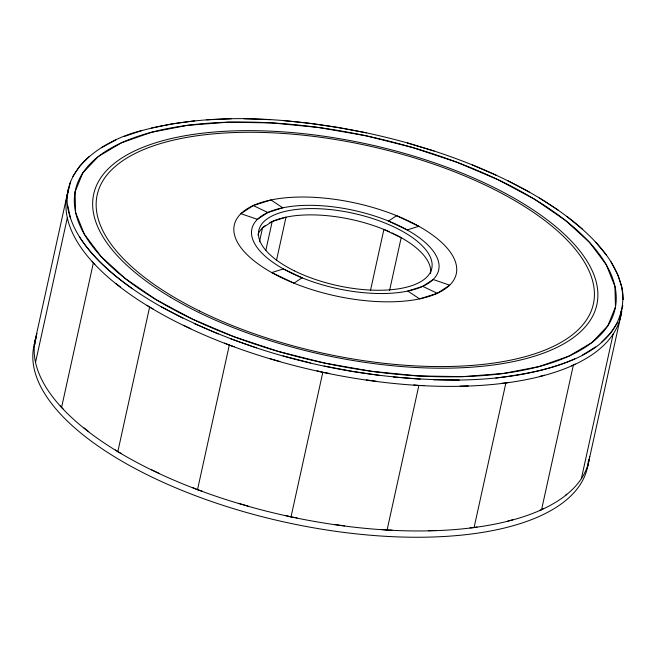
<?xml version="1.0" encoding="UTF-8"?>
<svg xmlns="http://www.w3.org/2000/svg" width="656" height="656" viewBox="0 0 656 656"><rect width="100%" height="100%" fill="white"/><g stroke="black" fill="none" stroke-linecap="round" stroke-linejoin="round"><path stroke-width="0.98" d="M407.417 142.934A283.367 118.408 12.4 0 0 366.351 132.84C292.789 117.998 215.135 111.167 141.753 130.585C103.345 139.785 53.759 171.487 70.413 217.825A283.367 118.408 12.4 0 0 79.614 237.078C92.988 257.939 112.11 274.372 132.176 288.583A283.367 118.408 12.4 0 0 161.146 306.721C252.027 356.06 356.118 380.193 459.298 380.045A283.367 118.408 12.4 0 0 495.805 378.004C544.013 372.1 625.307 357.118 622.872 293.494C618.829 264.065 596.894 241.187 575.082 222.884C544.332 198.03 508.81 179.793 472.345 164.918A283.367 118.408 12.4 0 0 434.083 151.011L407.417 142.934L434.083 151.003M34.21 344.662L68.765 187.509M35.531 362.407L67.322 217.825M63.066 408.836L61.574 407.466L93.357 262.892L92.135 261.26M121.393 453.575L117.826 451.664L149.617 307.082L147.124 305.376M202.384 491.278L197.522 489.663L229.305 345.081L224.614 343.088M259.473 241.818L262.548 227.862L263.901 226.623A88.552 37.007 12.4 0 1 265.065 225.689M265.828 250.436L272.191 221.523L286 217.169A88.552 37.007 12.4 0 1 389.262 231.707M276.57 260.047L286 217.169L283.318 217.776A88.552 37.007 12.4 0 0 281.785 218.161M285.18 515.403L291.026 516.879L322.818 372.305L328.869 373.362M370.525 290.247L383.899 229.42L401.185 237.669L389.566 290.51M382.022 529.54L387.081 530.032L418.872 385.457L423.907 385.539M470.024 527.859L474.091 527.539L505.883 382.965L508.859 382.391M539.642 510.376L541.561 509.704L573.352 365.121L575.107 364.08M581.364 478.659L613.147 334.084M587.235 468.491L621.79 311.338M67.716 193.323L70.504 181.851M620.051 316.996L622.839 305.524M67.896 193.922L66.773 196.685L66.822 198.702M36.482 337.578L34.981 341.259L35.063 344.285M619.518 318.422L620.642 315.659M588.104 462.078L589.227 459.315M72.923 176.357L79.786 165.935L89.298 156.341M617.632 322.49L610.761 332.912L601.257 342.506M565.308 495.633L566.702 494.157M253.257 205.549L240.883 213.684L257.414 219.342L267.837 212.503L282.752 207.804L270.977 199.965L253.257 205.549L267.837 212.503M272.191 221.523L262.548 227.862A88.552 37.007 12.4 0 0 257.898 234.963M422.718 286.352L433.132 279.505L449.672 285.171L437.298 293.306L419.569 298.882L407.802 291.051L422.718 286.352L437.298 293.306M582.266 355.142L595.541 346.967M541.561 509.704L543.324 508.662M101.344 147.674L115.817 140.015M574.738 358.84C549.769 369.812 522.791 375.076 495.805 378.004M544.554 375.199L539.658 376.446M571.433 365.794L573.352 365.121M512.771 519.773L507.867 521.02M123.918 136.587L141.753 130.585M151.438 128.027L172.233 123.812L194.75 120.852M474.091 527.539L477.076 526.965M468.269 385.876L460.176 386.13M501.815 383.284L505.883 382.965M436.478 530.458L428.384 530.704M206.583 119.843L231.248 118.802M433.501 379.791L459.298 380.045M387.081 530.032L392.116 530.114M244.024 118.769L270.297 119.679M393.231 376.979L420.25 379.176M376.323 381.275L366.212 379.898M413.805 384.957L418.872 385.457M344.539 525.858L334.429 524.472M283.728 120.614L311.026 123.451L338.652 127.535L366.351 132.832M379.529 375.396L351.895 371.312L324.195 366.015M291.026 516.879L297.086 517.937M279.891 361.505L270.149 358.66M316.963 370.829L322.818 372.305M248.107 506.088L238.366 503.242M283.13 355.913L310.411 362.932M229.305 345.081L234.167 346.696M230.691 338.799L256.471 347.844M190.83 328.763L183.508 325.253M159.047 473.337L151.725 469.835M192.823 487.67L197.522 489.663M472.345 164.918L496.321 175.267M194.233 323.588L218.21 333.937M507.76 180.72L529.408 192.126M161.146 306.721L182.786 318.135M149.617 307.082L153.184 309.001M539.552 198.055L558.379 210.273M120.548 287.148L115.809 283.392M88.757 431.722L84.025 427.966M115.341 449.95L117.826 451.664M132.176 288.583C112.151 274.265 93.16 257.841 79.606 237.078M567.005 216.537L582.585 229.288M93.357 262.892L94.858 264.253M595.812 242.244L606.546 255.274M60.352 405.843L61.574 407.466M610.941 261.777L617.747 274.667L621.847 287.312L623.2 299.571M67.683 205.353L70.413 217.825M620.937 311.715L621.019 314.741M589.67 456.387A283.367 118.408 12.4 0 1 285.278 515.624A283.367 118.408 12.4 0 1 36.99 333.65M621.453 311.813A283.367 118.408 12.4 0 1 318.209 371.304A283.367 118.408 12.4 0 1 68.462 190.01M269.837 222.679A88.552 37.007 12.4 0 1 276.504 219.785M277.422 219.465A88.552 37.007 12.4 0 1 280.292 218.571M392.001 232.954A88.552 37.007 12.4 0 1 393.789 233.807M394.674 234.241A88.552 37.007 12.4 0 1 430.574 273.675M588.284 462.677A283.367 118.408 12.4 0 1 283.892 521.914A283.367 118.408 12.4 0 1 35.613 339.931M82.754 173.012L75.079 191.88L75.612 212.487L84.345 234.225L101.008 256.422L125.083 278.406L155.857 299.513L192.38 319.095L233.552 336.561L278.119 351.378L324.728 363.104L371.96 371.37L418.38 375.929L462.578 376.642L503.209 373.502L539.052 366.581L568.998 356.101L592.147 342.383L607.8 325.843L615.476 306.975L614.934 286.36L606.201 264.622L589.547 242.425L565.464 220.441L534.697 199.334L498.166 179.752L457.002 162.286L412.435 147.469L365.827 135.751L318.595 127.485L272.174 122.926L227.976 122.205L187.337 125.353L151.503 132.274L121.557 142.746L98.4 156.464L82.754 173.012M302.072 277.816L293.937 283.162L271.756 272.584L283.4 268.919L302.072 277.816M396.609 215.693L388.483 221.031L407.146 229.936L418.799 226.271L396.609 215.693M186.853 316.413A276.283 115.448 12.4 0 0 614.877 309.788A276.283 115.448 12.4 0 0 234.102 122.073A276.283 115.448 12.4 0 0 186.853 316.413M170.503 297.209A257.562 107.625 12.4 0 0 590.621 319.71A257.562 107.625 12.4 0 0 274.708 131.356A257.562 107.625 12.4 0 0 170.503 297.209M290.436 272.617A95.637 39.967 12.4 0 0 438.602 270.321A95.637 39.967 12.4 0 0 306.795 205.344A95.637 39.967 12.4 0 0 290.436 272.617M280.112 276.98A113.636 47.486 12.4 0 0 456.166 274.257A113.636 47.486 12.4 0 0 299.546 197.046A113.636 47.486 12.4 0 0 280.112 276.98M294.495 270.895A88.552 37.007 12.4 0 0 431.689 268.771A88.552 37.007 12.4 0 0 309.64 208.608A88.552 37.007 12.4 0 0 294.495 270.895M199.621 311.018A254.02 106.149 12.4 0 0 593.155 304.925A254.02 106.149 12.4 0 0 243.056 132.332A254.02 106.149 12.4 0 0 199.621 311.018"/></g></svg>
